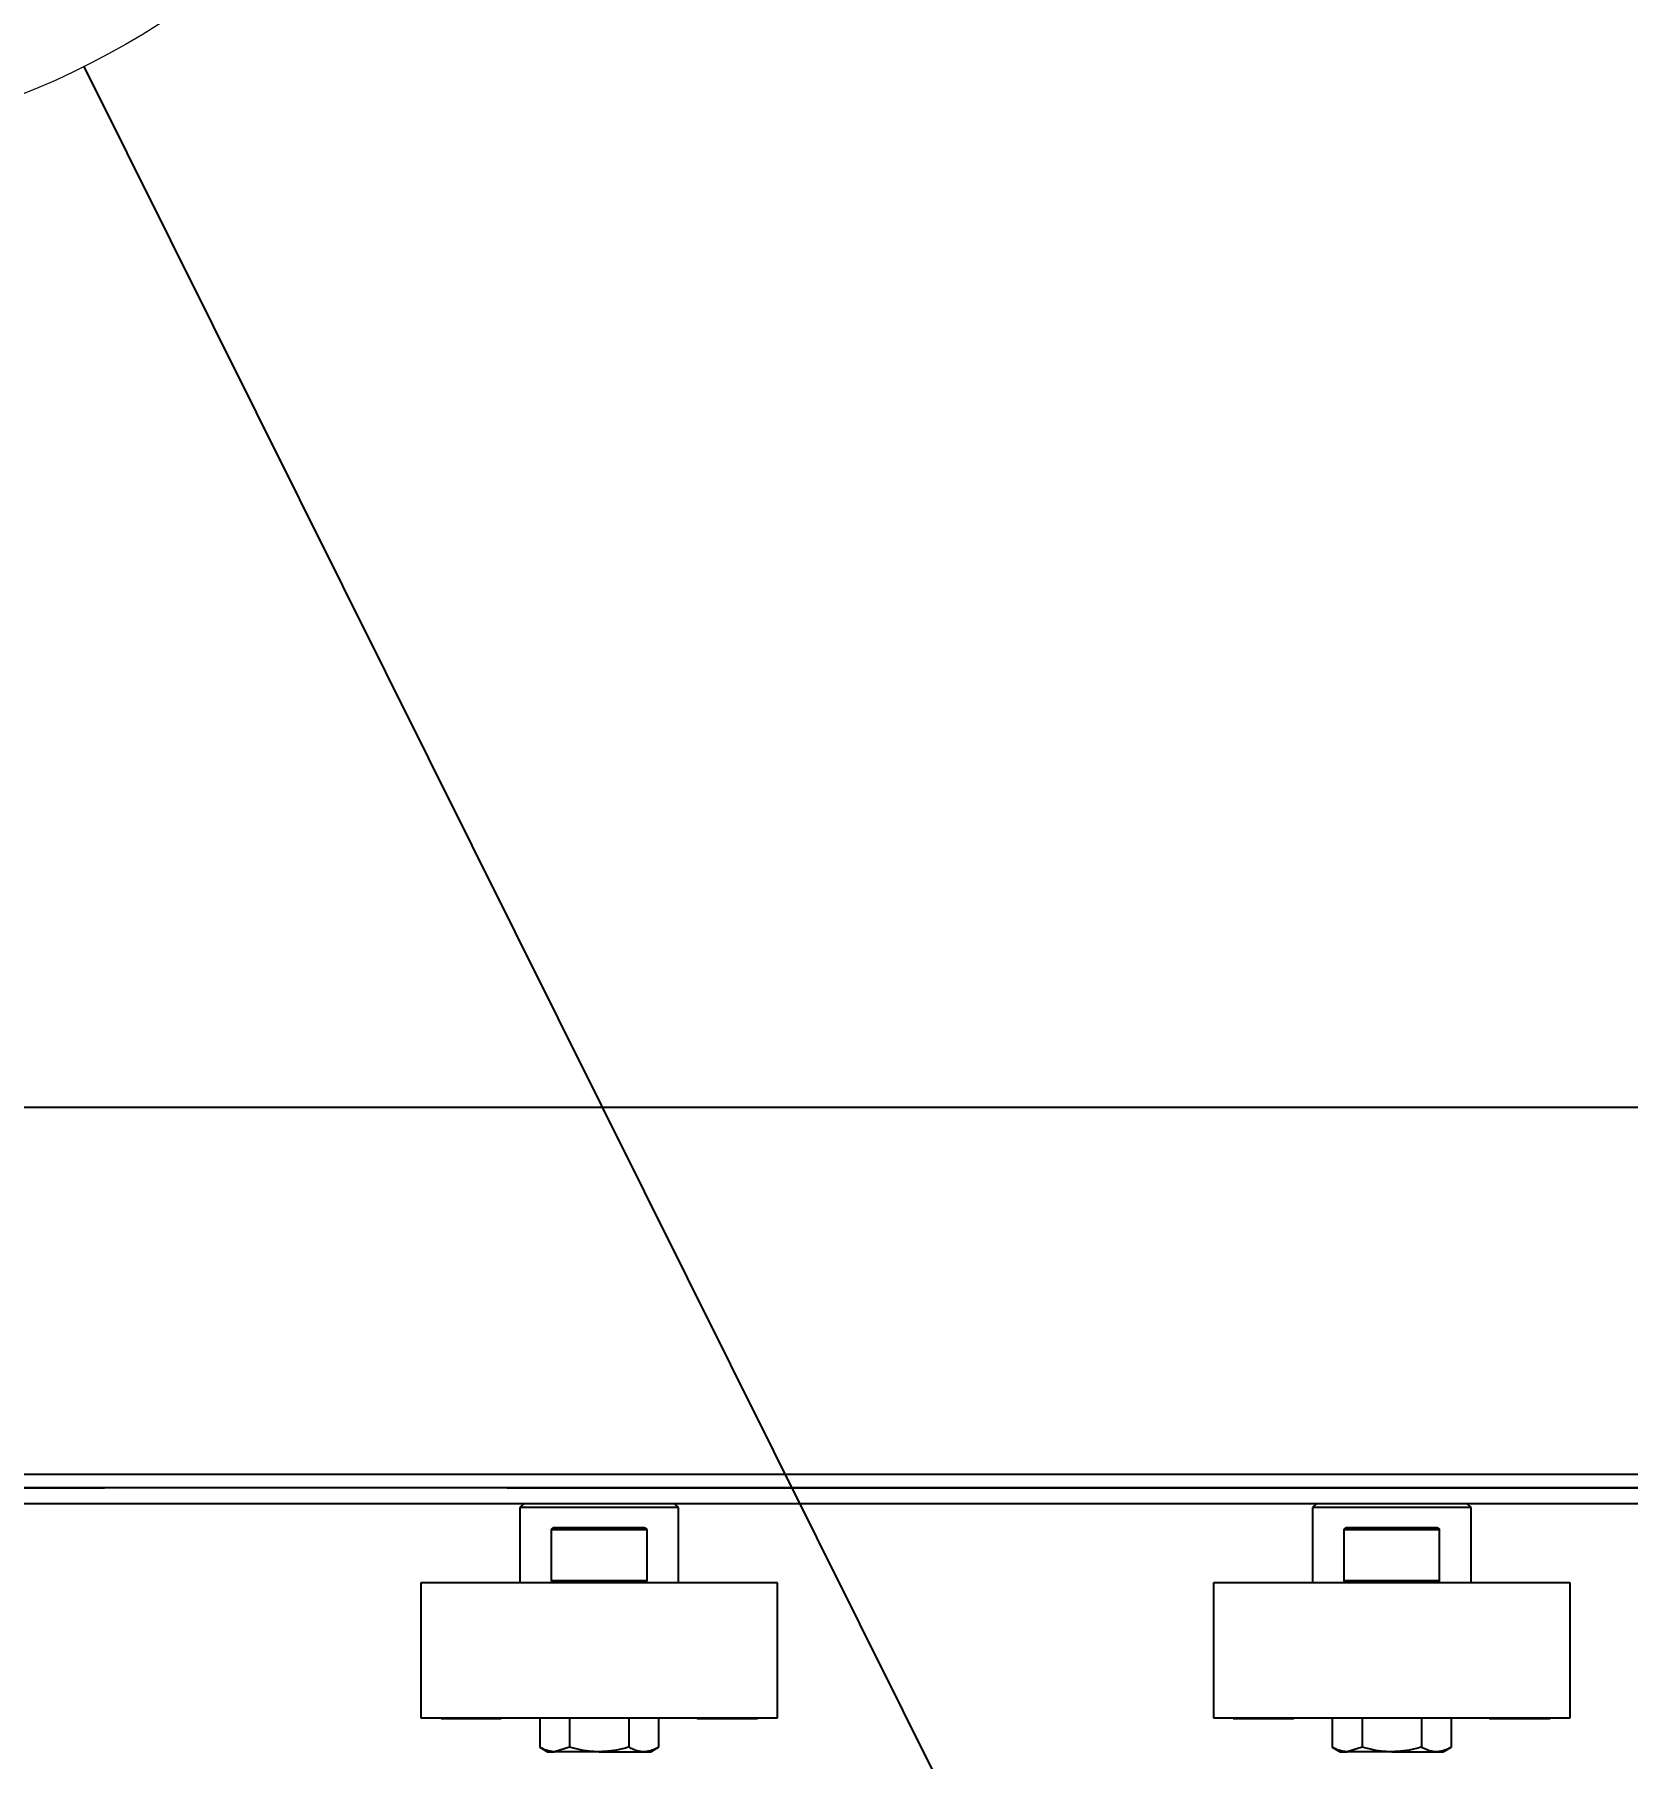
# Model space of a CAD drawing. Header units: millimetres. Extents: x 15 to 415, y 5 to 292.
# Drawn here: x 335.85 to 345.89, y 123.48 to 134.36 of the extents above; entities that cross this region are included whole.
import ezdxf

# ---------------------------------------------------------------- set-up
doc = ezdxf.new("R2010")
doc.units = ezdxf.units.MM
doc.linetypes.add('CENTERX2', pattern=[20.32, 12.7, -2.54, 2.54, -2.54])
doc.styles.add('SLDTEXTSTYLE0', font='TXT', dxfattribs={"width": 0.75})
doc.dimstyles.new('SLDDIMSTYLE1', dxfattribs={"dimtxt": 0.18, "dimasz": 3.302, "dimexe": 0, "dimexo": 0.0625, "dimgap": 0, "dimtad": 0, "dimtih": 1, "dimtoh": 1, "dimdec": 0, "dimrnd": 1e-09, "dimzin": 0, "dimdsep": 46, "dimtxsty": 'Standard', "dimsah": 1, "dimcen": 0.09, "dimadec": 0, "dimazin": 0, "dimtfac": 3.302, "dimtdec": 0, "dimtofl": 0, "dimtmove": 0, "dimatfit": 3, "dimfxl": 0, "dimfrac": 2, "dimtolj": 1, "dimtzin": 0, "dimarcsym": 0})

# ---------------------------------------------------------------- blocks, each defined once
blk = doc.blocks.new('SW_NOTE_0_18')
at = {"color": 0, "linetype": 'Continuous', "lineweight": 0}
blk.add_circle((-2.243, 4.503), 5.031, dxfattribs=at)
at = {"color": 0, "linetype": 'Continuous', "lineweight": 0, "insert": (-2.279, 6.326), "char_height": 3.5, "attachment_point": 2, "style": 'SLDTEXTSTYLE0'}
blk.add_mtext('3', dxfattribs=at)

msp = doc.modelspace()

# ---------------------------------------------------------------- linework, layer by layer
at = {"color": 7, "linetype": 'Continuous', "lineweight": 25}
for p, q in [((354.90737, 127.58944), (318.90737, 127.58944)), ((354.90737, 125.08944), (318.90737, 125.08944)), ((338.93237, 125.08944), (338.90737, 125.06444)), ((338.90737, 125.06444), (338.90737, 124.58944)), ((339.40737, 125.06444), (338.90737, 125.06444)), ((339.90737, 125.06444), (339.40737, 125.06444)), ((339.90737, 125.06444), (339.88237, 125.08944)), ((339.90737, 124.58944), (339.90737, 125.06444)), ((343.93237, 125.08944), (343.90737, 125.06444)), ((343.90737, 125.06444), (343.90737, 124.58944)), ((344.40737, 125.06444), (343.90737, 125.06444)), ((344.90737, 125.06444), (344.40737, 125.06444)), ((344.90737, 125.06444), (344.88237, 125.08944)), ((344.90737, 124.58944), (344.90737, 125.06444)), ((339.10737, 124.60444), (339.10737, 124.92444)), ((339.70737, 124.92444), (339.10737, 124.92444)), ((339.12848, 124.93944), (339.68625, 124.93944)), ((339.70737, 124.92444), (339.70737, 124.60444)), ((344.10737, 124.60444), (344.10737, 124.92444)), ((344.70737, 124.92444), (344.10737, 124.92444)), ((344.12848, 124.93944), (344.68625, 124.93944)), ((344.70737, 124.92444), (344.70737, 124.60444)), ((338.28237, 124.58944), (338.28237, 123.73944)), ((339.6002, 124.58944), (338.28237, 124.58944)), ((339.10737, 124.60444), (339.70737, 124.60444)), ((340.53237, 124.58944), (339.6002, 124.58944)), ((340.53237, 123.73944), (340.53237, 124.58944)), ((343.28237, 124.58944), (343.28237, 123.73944)), ((344.6002, 124.58944), (343.28237, 124.58944)), ((344.10737, 124.60444), (344.70737, 124.60444)), ((345.53237, 124.58944), (344.6002, 124.58944)), ((345.53237, 123.73944), (345.53237, 124.58944)), ((338.28237, 123.73944), (339.6002, 123.73944)), ((338.40758, 123.73944), (338.40758, 123.73444)), ((338.40801, 123.73444), (338.40801, 123.73944)), ((338.40801, 123.73444), (338.40889, 123.73444)), ((338.40918, 123.73944), (338.40918, 123.73444)), ((338.4107, 123.73444), (338.4107, 123.73944)), ((338.41099, 123.73444), (338.42051, 123.73444)), ((338.41693, 123.73444), (338.43462, 123.73444)), ((338.44106, 123.73444), (338.442, 123.73444)), ((338.442, 123.73444), (338.442, 123.73944)), ((338.442, 123.73444), (338.45236, 123.73444)), ((338.45236, 123.73444), (338.45236, 123.73944)), ((338.45236, 123.73444), (338.47266, 123.73444)), ((338.47266, 123.73444), (338.47266, 123.73944)), ((338.47266, 123.73444), (338.48851, 123.73444)), ((338.48857, 123.73444), (338.48857, 123.73944)), ((338.48857, 123.73444), (338.48974, 123.73444)), ((338.48974, 123.73944), (338.48974, 123.73444)), ((338.48974, 123.73444), (338.49985, 123.73444)), ((338.49985, 123.73444), (338.49985, 123.73944)), ((338.51868, 123.73444), (338.51868, 123.73944)), ((338.51868, 123.73444), (338.52386, 123.73444)), ((338.52386, 123.73444), (338.52386, 123.73944)), ((338.52386, 123.73444), (338.53686, 123.73444)), ((338.53891, 123.73444), (338.53891, 123.73944)), ((338.53891, 123.73444), (338.54579, 123.73444)), ((338.54579, 123.73444), (338.54579, 123.73944)), ((338.54579, 123.73444), (338.54771, 123.73444)), ((338.55975, 123.73444), (338.55975, 123.73944)), ((338.55975, 123.73444), (338.56661, 123.73444)), ((338.56661, 123.73444), (338.56661, 123.73944)), ((338.58043, 123.73444), (338.58043, 123.73944)), ((338.58043, 123.73444), (338.58302, 123.73444)), ((338.58343, 123.73444), (338.58343, 123.73944)), ((338.58343, 123.73444), (338.60729, 123.73444)), ((338.60729, 123.73444), (338.60729, 123.73944)), ((338.60936, 123.73944), (338.60936, 123.73444)), ((338.62928, 123.73444), (338.62928, 123.73944)), ((338.63209, 123.73444), (338.63209, 123.73944)), ((338.63209, 123.73444), (338.63473, 123.73444)), ((338.64054, 123.73444), (338.64054, 123.73944)), ((338.64054, 123.73444), (338.65669, 123.73444)), ((338.65669, 123.73444), (338.65669, 123.73944)), ((338.67848, 123.73444), (338.67848, 123.73944)), ((338.68132, 123.73444), (338.68132, 123.73944)), ((338.68132, 123.73444), (338.68276, 123.73444)), ((338.68276, 123.73444), (338.68276, 123.73944)), ((338.68276, 123.73444), (338.69587, 123.73444)), ((338.69587, 123.73444), (338.69587, 123.73944)), ((338.69587, 123.73444), (338.71271, 123.73444)), ((338.71271, 123.73444), (338.71271, 123.73944)), ((338.71271, 123.73444), (338.72573, 123.73444)), ((338.72573, 123.73444), (338.72573, 123.73944)), ((338.72573, 123.73444), (338.78292, 123.73444)), ((338.78292, 123.73444), (338.78292, 123.73944)), ((338.78533, 123.73444), (338.78533, 123.73944)), ((339.03209, 123.73944), (339.03209, 123.55347)), ((339.21973, 123.73944), (339.21973, 123.55347)), ((339.595, 123.73944), (339.595, 123.55347)), ((339.6002, 123.73944), (340.53237, 123.73944)), ((339.78264, 123.73944), (339.78264, 123.55347)), ((340.02761, 123.73444), (340.02761, 123.73944)), ((340.03, 123.73444), (340.03, 123.73944)), ((340.03, 123.73444), (340.06065, 123.73444)), ((340.06065, 123.73944), (340.06065, 123.73444)), ((340.06065, 123.73444), (340.07382, 123.73444)), ((340.07382, 123.73444), (340.07382, 123.73944)), ((340.08413, 123.73444), (340.08413, 123.73944)), ((340.08992, 123.73444), (340.08992, 123.73944)), ((340.08992, 123.73444), (340.10156, 123.73444)), ((340.10156, 123.73444), (340.10156, 123.73944)), ((340.10156, 123.73444), (340.11635, 123.73444)), ((340.11635, 123.73444), (340.11635, 123.73944)), ((340.11635, 123.73444), (340.128, 123.73444)), ((340.128, 123.73944), (340.128, 123.73444)), ((340.128, 123.73444), (340.14168, 123.73444)), ((340.14587, 123.73444), (340.14587, 123.73944)), ((340.14587, 123.73444), (340.16031, 123.73444)), ((340.16031, 123.73444), (340.16031, 123.73944)), ((340.17571, 123.73444), (340.17571, 123.73944)), ((340.17571, 123.73444), (340.18465, 123.73444)), ((340.18465, 123.73444), (340.18465, 123.73944)), ((340.18465, 123.73444), (340.19327, 123.73444)), ((340.19327, 123.73444), (340.19327, 123.73944)), ((340.19327, 123.73444), (340.20222, 123.73444)), ((340.20222, 123.73444), (340.20222, 123.73944)), ((340.20222, 123.73444), (340.21086, 123.73444)), ((340.21086, 123.73444), (340.21086, 123.73944)), ((340.21086, 123.73444), (340.21978, 123.73444)), ((340.21978, 123.73444), (340.21978, 123.73944)), ((340.21978, 123.73444), (340.22927, 123.73444)), ((340.22927, 123.73444), (340.22927, 123.73944)), ((340.22927, 123.73444), (340.23689, 123.73444)), ((340.23689, 123.73444), (340.23689, 123.73944)), ((340.23689, 123.73444), (340.24032, 123.73444)), ((340.24032, 123.73444), (340.24032, 123.73944)), ((340.24032, 123.73444), (340.24628, 123.73444)), ((340.25788, 123.73444), (340.26282, 123.73444)), ((340.26174, 123.73444), (340.26174, 123.73944)), ((340.28058, 123.73444), (340.28658, 123.73444)), ((340.28898, 123.73944), (340.28898, 123.73444)), ((340.28908, 123.73444), (340.28908, 123.73944)), ((340.28908, 123.73444), (340.32815, 123.73444)), ((340.32815, 123.73444), (340.32815, 123.73944)), ((340.33893, 123.73944), (340.33893, 123.73444)), ((340.33893, 123.73444), (340.36562, 123.73444)), ((340.36562, 123.73444), (340.36562, 123.73944)), ((340.36687, 123.73444), (340.37695, 123.73444)), ((340.37695, 123.73444), (340.37695, 123.73944)), ((340.37695, 123.73444), (340.38741, 123.73444)), ((340.38741, 123.73444), (340.38741, 123.73944)), ((340.39057, 123.73444), (340.39502, 123.73444)), ((340.39502, 123.73944), (340.39502, 123.73444)), ((340.3978, 123.73444), (340.3978, 123.73944)), ((340.39803, 123.73444), (340.4, 123.73444)), ((340.4, 123.73944), (340.4, 123.73444)), ((340.4021, 123.73444), (340.4021, 123.73944)), ((340.40302, 123.73444), (340.40716, 123.73444)), ((340.40716, 123.73944), (340.40716, 123.73444)), ((343.28237, 123.73944), (344.6002, 123.73944)), ((343.40758, 123.73944), (343.40758, 123.73444)), ((343.40801, 123.73444), (343.40801, 123.73944)), ((343.40801, 123.73444), (343.40889, 123.73444)), ((343.40918, 123.73944), (343.40918, 123.73444)), ((343.4107, 123.73444), (343.4107, 123.73944)), ((343.41095, 123.73444), (343.42051, 123.73444)), ((343.41693, 123.73444), (343.43462, 123.73444)), ((343.44106, 123.73444), (343.442, 123.73444)), ((343.442, 123.73444), (343.442, 123.73944)), ((343.442, 123.73444), (343.45236, 123.73444)), ((343.45236, 123.73444), (343.45236, 123.73944)), ((343.45236, 123.73444), (343.47266, 123.73444)), ((343.47266, 123.73444), (343.47266, 123.73944)), ((343.47266, 123.73444), (343.48851, 123.73444)), ((343.48857, 123.73444), (343.48857, 123.73944)), ((343.48857, 123.73444), (343.48974, 123.73444)), ((343.48974, 123.73944), (343.48974, 123.73444)), ((343.48974, 123.73444), (343.49985, 123.73444)), ((343.49985, 123.73444), (343.49985, 123.73944)), ((343.51868, 123.73444), (343.51868, 123.73944)), ((343.51868, 123.73444), (343.52386, 123.73444)), ((343.52386, 123.73444), (343.52386, 123.73944)), ((343.52386, 123.73444), (343.53686, 123.73444)), ((343.53891, 123.73444), (343.53891, 123.73944)), ((343.53891, 123.73444), (343.54579, 123.73444)), ((343.54579, 123.73444), (343.54579, 123.73944)), ((343.54579, 123.73444), (343.54771, 123.73444)), ((343.55975, 123.73444), (343.55975, 123.73944)), ((343.55975, 123.73444), (343.56661, 123.73444)), ((343.56661, 123.73444), (343.56661, 123.73944)), ((343.58043, 123.73444), (343.58043, 123.73944)), ((343.58043, 123.73444), (343.58302, 123.73444)), ((343.58343, 123.73444), (343.58343, 123.73944)), ((343.58343, 123.73444), (343.60729, 123.73444)), ((343.60729, 123.73444), (343.60729, 123.73944)), ((343.60936, 123.73944), (343.60936, 123.73444)), ((343.62928, 123.73444), (343.62928, 123.73944)), ((343.63209, 123.73444), (343.63209, 123.73944)), ((343.63209, 123.73444), (343.63473, 123.73444)), ((343.64054, 123.73444), (343.64054, 123.73944)), ((343.64054, 123.73444), (343.65669, 123.73444)), ((343.65669, 123.73444), (343.65669, 123.73944)), ((343.67848, 123.73444), (343.67848, 123.73944)), ((343.68132, 123.73444), (343.68132, 123.73944)), ((343.68132, 123.73444), (343.68276, 123.73444)), ((343.68276, 123.73444), (343.68276, 123.73944)), ((343.68276, 123.73444), (343.69587, 123.73444)), ((343.69587, 123.73444), (343.69587, 123.73944)), ((343.69587, 123.73444), (343.71271, 123.73444)), ((343.71271, 123.73444), (343.71271, 123.73944)), ((343.71271, 123.73444), (343.72573, 123.73444)), ((343.72573, 123.73444), (343.72573, 123.73944)), ((343.72573, 123.73444), (343.78292, 123.73444)), ((343.78292, 123.73444), (343.78292, 123.73944)), ((343.78533, 123.73444), (343.78533, 123.73944)), ((344.03209, 123.73944), (344.03209, 123.55347)), ((344.21973, 123.73944), (344.21973, 123.55347)), ((344.595, 123.73944), (344.595, 123.55347)), ((344.6002, 123.73944), (345.53237, 123.73944)), ((344.78264, 123.73944), (344.78264, 123.55347)), ((345.02761, 123.73444), (345.02761, 123.73944)), ((345.03, 123.73444), (345.03, 123.73944)), ((345.03, 123.73444), (345.06065, 123.73444)), ((345.06065, 123.73944), (345.06065, 123.73444)), ((345.06065, 123.73444), (345.07382, 123.73444)), ((345.07382, 123.73444), (345.07382, 123.73944)), ((345.08413, 123.73444), (345.08413, 123.73944)), ((345.08992, 123.73444), (345.08992, 123.73944)), ((345.08992, 123.73444), (345.10156, 123.73444)), ((345.10156, 123.73444), (345.10156, 123.73944)), ((345.10156, 123.73444), (345.11635, 123.73444)), ((345.11635, 123.73444), (345.11635, 123.73944)), ((345.11635, 123.73444), (345.128, 123.73444)), ((345.128, 123.73944), (345.128, 123.73444)), ((345.128, 123.73444), (345.14168, 123.73444)), ((345.14587, 123.73444), (345.14587, 123.73944)), ((345.14587, 123.73444), (345.16031, 123.73444)), ((345.16031, 123.73444), (345.16031, 123.73944)), ((345.17571, 123.73444), (345.17571, 123.73944)), ((345.17571, 123.73444), (345.18465, 123.73444)), ((345.18465, 123.73444), (345.18465, 123.73944)), ((345.18465, 123.73444), (345.19327, 123.73444)), ((345.19327, 123.73444), (345.19327, 123.73944)), ((345.19327, 123.73444), (345.20222, 123.73444)), ((345.20222, 123.73444), (345.20222, 123.73944)), ((345.20222, 123.73444), (345.21086, 123.73444)), ((345.21086, 123.73444), (345.21086, 123.73944)), ((345.21086, 123.73444), (345.21978, 123.73444)), ((345.21978, 123.73444), (345.21978, 123.73944)), ((345.21978, 123.73444), (345.22927, 123.73444)), ((345.22927, 123.73444), (345.22927, 123.73944)), ((345.22927, 123.73444), (345.23689, 123.73444)), ((345.23689, 123.73444), (345.23689, 123.73944)), ((345.23689, 123.73444), (345.24032, 123.73444)), ((345.24032, 123.73444), (345.24032, 123.73944)), ((345.24032, 123.73444), (345.24628, 123.73444)), ((345.25788, 123.73444), (345.26282, 123.73444)), ((345.26174, 123.73444), (345.26174, 123.73944)), ((345.28058, 123.73444), (345.28658, 123.73444)), ((345.28898, 123.73944), (345.28898, 123.73444)), ((345.28908, 123.73444), (345.28908, 123.73944)), ((345.28908, 123.73444), (345.32815, 123.73444)), ((345.32815, 123.73444), (345.32815, 123.73944)), ((345.33893, 123.73944), (345.33893, 123.73444)), ((345.33893, 123.73444), (345.36562, 123.73444)), ((345.36562, 123.73444), (345.36562, 123.73944)), ((345.36687, 123.73444), (345.37695, 123.73444)), ((345.37695, 123.73444), (345.37695, 123.73944)), ((345.37695, 123.73444), (345.38741, 123.73444)), ((345.38741, 123.73444), (345.38741, 123.73944)), ((345.39057, 123.73444), (345.39502, 123.73444)), ((345.39502, 123.73944), (345.39502, 123.73444)), ((345.3978, 123.73444), (345.3978, 123.73944)), ((345.39803, 123.73444), (345.4, 123.73444)), ((345.4, 123.73944), (345.4, 123.73444)), ((345.4021, 123.73444), (345.4021, 123.73944)), ((345.40302, 123.73444), (345.40716, 123.73444)), ((345.40716, 123.73944), (345.40716, 123.73444)), ((339.03209, 123.55347), (339.08237, 123.52444)), ((339.21973, 123.55347), (339.12591, 123.52444)), ((339.73237, 123.52444), (339.78264, 123.55347)), ((344.03209, 123.55347), (344.08237, 123.52444)), ((344.21973, 123.55347), (344.12591, 123.52444)), ((344.73237, 123.52444), (344.78264, 123.55347)), ((339.08237, 123.52444), (339.12591, 123.52444)), ((339.40737, 123.52444), (339.12591, 123.52444)), ((339.40737, 123.52444), (339.68882, 123.52444)), ((339.68882, 123.52444), (339.73237, 123.52444)), ((344.08237, 123.52444), (344.12591, 123.52444)), ((344.40737, 123.52444), (344.12591, 123.52444)), ((344.40737, 123.52444), (344.68882, 123.52444)), ((344.68882, 123.52444), (344.73237, 123.52444))]:
    msp.add_line(p, q, dxfattribs=at)
at = {"color": 7, "linetype": 'CENTERX2'}
for p, q in [((366.90737, 125.18844), (216.90737, 125.18844)), ((216.90737, 125.18844), (366.90737, 125.18844))]:
    msp.add_line(p, q, dxfattribs=at)
at = {"color": 8, "linetype": 'Continuous', "lineweight": 25}
msp.add_line((318.90737, 125.27627), (354.90737, 125.27627), dxfattribs=at)
at = {"color": 7, "linetype": 'Continuous', "lineweight": 25}
for points, knots in [([(339.10737, 124.92444), (339.10749, 124.92566), (339.10772, 124.92809), (339.10966, 124.93174), (339.11251, 124.93466), (339.11605, 124.93684), (339.11979, 124.93831), (339.12396, 124.93927), (339.12697, 124.93938), (339.12848, 124.93944)], [0, 0, 0, 0, 0.11116437, 0.22155782, 0.39117964, 0.52732907, 0.66706995, 0.83215896, 1, 1, 1, 1]), ([(339.68625, 124.93944), (339.68832, 124.93933), (339.69254, 124.93911), (339.69812, 124.93725), (339.70209, 124.93473), (339.70451, 124.93227), (339.70611, 124.92991), (339.70718, 124.92721), (339.70731, 124.92526), (339.70737, 124.92444)], [0, 0, 0, 0, 0.229450284, 0.466684963, 0.643088592, 0.731025051, 0.821782574, 0.924949013, 1, 1, 1, 1]), ([(344.10737, 124.92444), (344.10749, 124.92566), (344.10772, 124.92809), (344.10966, 124.93174), (344.11251, 124.93466), (344.11605, 124.93684), (344.11979, 124.93831), (344.12396, 124.93927), (344.12697, 124.93938), (344.12848, 124.93944)], [0, 0, 0, 0, 0.11116437, 0.22155782, 0.39117964, 0.52732907, 0.66706995, 0.83215896, 1, 1, 1, 1]), ([(344.68625, 124.93944), (344.68832, 124.93933), (344.69254, 124.93911), (344.69812, 124.93725), (344.70209, 124.93473), (344.70451, 124.93227), (344.70611, 124.92991), (344.70718, 124.92721), (344.70731, 124.92526), (344.70737, 124.92444)], [0, 0, 0, 0, 0.229450284, 0.466684963, 0.643088592, 0.731025051, 0.821782574, 0.924949013, 1, 1, 1, 1]), ([(339.12848, 124.58944), (339.12641, 124.58956), (339.1222, 124.58978), (339.11662, 124.59164), (339.11264, 124.59416), (339.11022, 124.59662), (339.10862, 124.59898), (339.10755, 124.60168), (339.10742, 124.60362), (339.10737, 124.60444)], [0, 0, 0, 0, 0.22945028, 0.46668496, 0.64308859, 0.73102505, 0.82178257, 0.92494901, 1, 1, 1, 1]), ([(339.70737, 124.60444), (339.70725, 124.60323), (339.70701, 124.6008), (339.70508, 124.59714), (339.70222, 124.59423), (339.69868, 124.59205), (339.69494, 124.59058), (339.69077, 124.58962), (339.68776, 124.5895), (339.68625, 124.58944)], [0, 0, 0, 0, 0.111164368, 0.221557819, 0.391179643, 0.527329074, 0.667069947, 0.83215896, 1, 1, 1, 1]), ([(344.12848, 124.58944), (344.12641, 124.58956), (344.1222, 124.58978), (344.11662, 124.59164), (344.11264, 124.59416), (344.11022, 124.59662), (344.10862, 124.59898), (344.10755, 124.60168), (344.10742, 124.60362), (344.10737, 124.60444)], [0, 0, 0, 0, 0.22945028, 0.46668496, 0.64308859, 0.73102505, 0.82178257, 0.92494901, 1, 1, 1, 1]), ([(344.70737, 124.60444), (344.70725, 124.60323), (344.70701, 124.6008), (344.70508, 124.59714), (344.70222, 124.59423), (344.69868, 124.59205), (344.69494, 124.59058), (344.69077, 124.58962), (344.68776, 124.5895), (344.68625, 124.58944)], [0, 0, 0, 0, 0.111164368, 0.221557819, 0.391179643, 0.527329074, 0.667069947, 0.83215896, 1, 1, 1, 1]), ([(338.40758, 123.73444), (338.40762, 123.73444), (338.4077, 123.73444), (338.40782, 123.73444), (338.40794, 123.73444), (338.40801, 123.73444)], [0, 0, 0, 0, 0.25049932, 0.50093268, 1, 1, 1, 1]), ([(338.4107, 123.73444), (338.41403, 123.73444), (338.42068, 123.73444), (338.42943, 123.73444), (338.43486, 123.73444), (338.43697, 123.73444)], [0, 0, 0, 0, 0.37999062, 0.75962697, 1, 1, 1, 1]), ([(338.41264, 123.73444), (338.41346, 123.73444), (338.41512, 123.73444), (338.41691, 123.73444), (338.41787, 123.73444), (338.418, 123.73444)], [0, 0, 0, 0, 0.46382656, 0.92764991, 1, 1, 1, 1]), ([(338.44037, 123.73444), (338.44034, 123.73444), (338.44028, 123.73444), (338.44052, 123.73444), (338.44077, 123.73444), (338.44111, 123.73444), (338.44153, 123.73444), (338.44184, 123.73444), (338.442, 123.73444)], [0, 0, 0, 0, 0.27327484, 0.42109323, 0.56521825, 0.70965688, 0.85477745, 1, 1, 1, 1]), ([(338.48881, 123.73444), (338.48872, 123.73444), (338.48855, 123.73444), (338.48847, 123.73444), (338.48851, 123.73444), (338.48872, 123.73444), (338.48908, 123.73444), (338.48949, 123.73444), (338.48974, 123.73444)], [0, 0, 0, 0, 0.15219733, 0.30538071, 0.45997636, 0.61886819, 0.77897902, 1, 1, 1, 1]), ([(338.49985, 123.73444), (338.50085, 123.73444), (338.50278, 123.73444), (338.50797, 123.73444), (338.51191, 123.73444), (338.51398, 123.73444), (338.51416, 123.73444)], [0, 0, 0, 0, 0.34442477, 0.66995648, 0.97202136, 1, 1, 1, 1]), ([(338.51635, 123.73444), (338.51634, 123.73444), (338.51625, 123.73444), (338.51629, 123.73444), (338.51647, 123.73444), (338.51677, 123.73444), (338.51726, 123.73444), (338.51791, 123.73444), (338.51843, 123.73444), (338.51868, 123.73444)], [0, 0, 0, 0, 0.016530618, 0.216821485, 0.318289209, 0.486160508, 0.655229406, 0.827293322, 1, 1, 1, 1]), ([(338.53675, 123.73444), (338.5368, 123.73444), (338.5369, 123.73444), (338.53827, 123.73444), (338.53891, 123.73444)], [0, 0, 0, 0, 0.52656025, 1, 1, 1, 1]), ([(338.54579, 123.73444), (338.54665, 123.73444), (338.54839, 123.73444), (338.55166, 123.73444), (338.55435, 123.73444), (338.55546, 123.73444)], [0, 0, 0, 0, 0.36861676, 0.73972635, 1, 1, 1, 1]), ([(338.55692, 123.73444), (338.55692, 123.73444), (338.5569, 123.73444), (338.55835, 123.73444), (338.55957, 123.73444), (338.55975, 123.73444)], [0, 0, 0, 0, 0.158767813, 0.876070232, 1, 1, 1, 1]), ([(338.56661, 123.73444), (338.56805, 123.73444), (338.5705, 123.73444), (338.57579, 123.73444), (338.57899, 123.73444), (338.58043, 123.73444)], [0, 0, 0, 0, 0.43959189, 0.74804775, 1, 1, 1, 1]), ([(338.60729, 123.73444), (338.60745, 123.73444), (338.60776, 123.73444), (338.60842, 123.73444), (338.60898, 123.73444), (338.60936, 123.73444)], [0, 0, 0, 0, 0.25034864, 0.5007655, 1, 1, 1, 1]), ([(338.60936, 123.73444), (338.61103, 123.73444), (338.61384, 123.73444), (338.61913, 123.73444), (338.6243, 123.73444), (338.62754, 123.73444), (338.62928, 123.73444)], [0, 0, 0, 0, 0.31857247, 0.53405374, 0.75020241, 1, 1, 1, 1]), ([(338.62928, 123.73444), (338.62953, 123.73444), (338.63003, 123.73444), (338.63094, 123.73444), (338.63163, 123.73444), (338.63209, 123.73444)], [0, 0, 0, 0, 0.25082463, 0.50196507, 1, 1, 1, 1]), ([(338.636, 123.73444), (338.63606, 123.73444), (338.6362, 123.73444), (338.6382, 123.73444), (338.63995, 123.73444), (338.64054, 123.73444)], [0, 0, 0, 0, 0.29169999, 0.76254839, 1, 1, 1, 1]), ([(338.65669, 123.73444), (338.65831, 123.73444), (338.66101, 123.73444), (338.6662, 123.73444), (338.67138, 123.73444), (338.67552, 123.73444), (338.67784, 123.73444), (338.67848, 123.73444)], [0, 0, 0, 0, 0.29156218, 0.48449602, 0.67811868, 0.91155997, 1, 1, 1, 1]), ([(338.67848, 123.73444), (338.67872, 123.73444), (338.67921, 123.73444), (338.68017, 123.73444), (338.68086, 123.73444), (338.68132, 123.73444)], [0, 0, 0, 0, 0.25018906, 0.50040982, 1, 1, 1, 1]), ([(338.78292, 123.73444), (338.78313, 123.73444), (338.78357, 123.73444), (338.7844, 123.73444), (338.78496, 123.73444), (338.78533, 123.73444)], [0, 0, 0, 0, 0.25036926, 0.50078188, 1, 1, 1, 1]), ([(338.78533, 123.73444), (338.78714, 123.73444), (338.78952, 123.73444), (338.78962, 123.73444), (338.78964, 123.73444)], [0, 0, 0, 0, 0.75607246, 1, 1, 1, 1]), ([(340.02509, 123.73444), (340.02501, 123.73444), (340.02473, 123.73444), (340.02586, 123.73444), (340.02714, 123.73444), (340.02761, 123.73444)], [0, 0, 0, 0, 0.21314141, 0.71661351, 1, 1, 1, 1]), ([(340.02761, 123.73444), (340.02779, 123.73444), (340.02814, 123.73444), (340.02891, 123.73444), (340.02956, 123.73444), (340.03, 123.73444)], [0, 0, 0, 0, 0.250459017, 0.50101274, 1, 1, 1, 1]), ([(340.0748, 123.73444), (340.075, 123.73444), (340.07667, 123.73444), (340.08, 123.73444), (340.08288, 123.73444), (340.08413, 123.73444)], [0, 0, 0, 0, 0.07067621, 0.59539733, 1, 1, 1, 1]), ([(340.08413, 123.73444), (340.08554, 123.73444), (340.08737, 123.73444), (340.08889, 123.73444), (340.08923, 123.73444)], [0, 0, 0, 0, 0.77627831, 1, 1, 1, 1]), ([(340.14289, 123.73444), (340.14293, 123.73444), (340.143, 123.73444), (340.14487, 123.73444), (340.14587, 123.73444)], [0, 0, 0, 0, 0.466699885, 1, 1, 1, 1]), ([(340.16031, 123.73444), (340.16244, 123.73444), (340.16558, 123.73444), (340.17176, 123.73444), (340.17686, 123.73444), (340.18006, 123.73444), (340.18175, 123.73444)], [0, 0, 0, 0, 0.40461672, 0.59534225, 0.78652504, 1, 1, 1, 1]), ([(340.24792, 123.73444), (340.24817, 123.73444), (340.24885, 123.73444), (340.25237, 123.73444), (340.25715, 123.73444), (340.26059, 123.73444), (340.26174, 123.73444)], [0, 0, 0, 0, 0.18044363, 0.4996936, 0.83322072, 1, 1, 1, 1]), ([(340.26174, 123.73444), (340.26246, 123.73444), (340.26389, 123.73444), (340.26612, 123.73444), (340.26842, 123.73444), (340.27059, 123.73444), (340.27259, 123.73444), (340.27442, 123.73444), (340.27622, 123.73444), (340.27796, 123.73444), (340.27962, 123.73444), (340.2812, 123.73444), (340.28271, 123.73444), (340.28408, 123.73444), (340.28533, 123.73444), (340.28643, 123.73444), (340.28739, 123.73444), (340.28826, 123.73444), (340.28873, 123.73444), (340.28898, 123.73444)], [0, 0, 0, 0, 0.06628878, 0.13299179, 0.20156237, 0.27110744, 0.32584751, 0.38101955, 0.43752861, 0.49442981, 0.54915481, 0.60422618, 0.6605867, 0.71743599, 0.77093777, 0.82491453, 0.88036704, 0.93627695, 1, 1, 1, 1]), ([(340.27098, 123.73444), (340.27096, 123.73444), (340.27089, 123.73444), (340.27096, 123.73444), (340.27108, 123.73444), (340.27136, 123.73444), (340.2717, 123.73444), (340.27202, 123.73444), (340.27213, 123.73444)], [0, 0, 0, 0, 0.097950912, 0.278751597, 0.460310447, 0.594781952, 0.864653314, 1, 1, 1, 1]), ([(340.32815, 123.73444), (340.32845, 123.73444), (340.32904, 123.73444), (340.32996, 123.73444), (340.33091, 123.73444), (340.33181, 123.73444), (340.33265, 123.73444), (340.33343, 123.73444), (340.3342, 123.73444), (340.33492, 123.73444), (340.33559, 123.73444), (340.33621, 123.73444), (340.33679, 123.73444), (340.33731, 123.73444), (340.33776, 123.73444), (340.33815, 123.73444), (340.33848, 123.73444), (340.33873, 123.73444), (340.33887, 123.73444), (340.33893, 123.73444)], [0, 0, 0, 0, 0.06907481, 0.13836498, 0.2094942, 0.28183557, 0.34134062, 0.40136976, 0.46289835, 0.52490516, 0.58072871, 0.63695146, 0.69455548, 0.75269614, 0.80456157, 0.85688766, 0.91058525, 0.96461916, 1, 1, 1, 1]), ([(340.38881, 123.73444), (340.38922, 123.73444), (340.39122, 123.73444), (340.39321, 123.73444), (340.39479, 123.73444)], [0, 0, 0, 0, 0.20878597, 1, 1, 1, 1]), ([(340.3978, 123.73444), (340.39757, 123.73444), (340.3971, 123.73444), (340.3964, 123.73444), (340.39571, 123.73444), (340.39525, 123.73444), (340.39502, 123.73444)], [0, 0, 0, 0, 0.2506984, 0.50128538, 0.7506427, 1, 1, 1, 1]), ([(340.4, 123.73444), (340.40018, 123.73444), (340.40053, 123.73444), (340.40121, 123.73444), (340.40174, 123.73444), (340.4021, 123.73444)], [0, 0, 0, 0, 0.25063043, 0.50121468, 1, 1, 1, 1]), ([(343.40758, 123.73444), (343.40762, 123.73444), (343.4077, 123.73444), (343.40782, 123.73444), (343.40794, 123.73444), (343.40801, 123.73444)], [0, 0, 0, 0, 0.25049932, 0.50093268, 1, 1, 1, 1]), ([(343.4107, 123.73444), (343.41403, 123.73444), (343.42068, 123.73444), (343.42943, 123.73444), (343.43486, 123.73444), (343.43697, 123.73444)], [0, 0, 0, 0, 0.37999062, 0.75962697, 1, 1, 1, 1]), ([(343.44037, 123.73444), (343.44034, 123.73444), (343.44028, 123.73444), (343.44052, 123.73444), (343.44077, 123.73444), (343.44111, 123.73444), (343.44153, 123.73444), (343.44184, 123.73444), (343.442, 123.73444)], [0, 0, 0, 0, 0.27327484, 0.42109323, 0.56521825, 0.70965688, 0.85477745, 1, 1, 1, 1]), ([(343.48881, 123.73444), (343.48872, 123.73444), (343.48855, 123.73444), (343.48847, 123.73444), (343.48851, 123.73444), (343.48872, 123.73444), (343.48908, 123.73444), (343.48949, 123.73444), (343.48974, 123.73444)], [0, 0, 0, 0, 0.152197334, 0.305380708, 0.459976358, 0.618868193, 0.778979022, 1, 1, 1, 1]), ([(343.49985, 123.73444), (343.50085, 123.73444), (343.50278, 123.73444), (343.50797, 123.73444), (343.51191, 123.73444), (343.51398, 123.73444), (343.51416, 123.73444)], [0, 0, 0, 0, 0.34442477, 0.66995648, 0.97202136, 1, 1, 1, 1]), ([(343.51635, 123.73444), (343.51634, 123.73444), (343.51625, 123.73444), (343.51629, 123.73444), (343.51647, 123.73444), (343.51677, 123.73444), (343.51726, 123.73444), (343.51791, 123.73444), (343.51843, 123.73444), (343.51868, 123.73444)], [0, 0, 0, 0, 0.01653062, 0.21682148, 0.31828921, 0.48616051, 0.65522941, 0.82729332, 1, 1, 1, 1]), ([(343.53675, 123.73444), (343.5368, 123.73444), (343.5369, 123.73444), (343.53827, 123.73444), (343.53891, 123.73444)], [0, 0, 0, 0, 0.52656025, 1, 1, 1, 1]), ([(343.54579, 123.73444), (343.54665, 123.73444), (343.54839, 123.73444), (343.55166, 123.73444), (343.55435, 123.73444), (343.55546, 123.73444)], [0, 0, 0, 0, 0.36861676, 0.73972635, 1, 1, 1, 1]), ([(343.55692, 123.73444), (343.55692, 123.73444), (343.5569, 123.73444), (343.55835, 123.73444), (343.55957, 123.73444), (343.55975, 123.73444)], [0, 0, 0, 0, 0.15876781, 0.87607023, 1, 1, 1, 1]), ([(343.56661, 123.73444), (343.56805, 123.73444), (343.5705, 123.73444), (343.57579, 123.73444), (343.57899, 123.73444), (343.58043, 123.73444)], [0, 0, 0, 0, 0.439591886, 0.74804775, 1, 1, 1, 1]), ([(343.60729, 123.73444), (343.60745, 123.73444), (343.60776, 123.73444), (343.60842, 123.73444), (343.60898, 123.73444), (343.60936, 123.73444)], [0, 0, 0, 0, 0.25034864, 0.5007655, 1, 1, 1, 1]), ([(343.60936, 123.73444), (343.61103, 123.73444), (343.61384, 123.73444), (343.61913, 123.73444), (343.6243, 123.73444), (343.62754, 123.73444), (343.62928, 123.73444)], [0, 0, 0, 0, 0.31857247, 0.53405374, 0.75020241, 1, 1, 1, 1]), ([(343.62928, 123.73444), (343.62953, 123.73444), (343.63003, 123.73444), (343.63094, 123.73444), (343.63163, 123.73444), (343.63209, 123.73444)], [0, 0, 0, 0, 0.25082463, 0.50196507, 1, 1, 1, 1]), ([(343.636, 123.73444), (343.63606, 123.73444), (343.6362, 123.73444), (343.6382, 123.73444), (343.63995, 123.73444), (343.64054, 123.73444)], [0, 0, 0, 0, 0.29169999, 0.76254839, 1, 1, 1, 1]), ([(343.65669, 123.73444), (343.65831, 123.73444), (343.66101, 123.73444), (343.6662, 123.73444), (343.67138, 123.73444), (343.67552, 123.73444), (343.67784, 123.73444), (343.67848, 123.73444)], [0, 0, 0, 0, 0.29156218, 0.48449602, 0.67811868, 0.91155997, 1, 1, 1, 1]), ([(343.67848, 123.73444), (343.67872, 123.73444), (343.67921, 123.73444), (343.68017, 123.73444), (343.68086, 123.73444), (343.68132, 123.73444)], [0, 0, 0, 0, 0.25018906, 0.50040982, 1, 1, 1, 1]), ([(343.78292, 123.73444), (343.78313, 123.73444), (343.78357, 123.73444), (343.7844, 123.73444), (343.78496, 123.73444), (343.78533, 123.73444)], [0, 0, 0, 0, 0.25036926, 0.50078188, 1, 1, 1, 1]), ([(343.78533, 123.73444), (343.78714, 123.73444), (343.78952, 123.73444), (343.78962, 123.73444), (343.78964, 123.73444)], [0, 0, 0, 0, 0.75607246, 1, 1, 1, 1]), ([(345.02509, 123.73444), (345.02501, 123.73444), (345.02473, 123.73444), (345.02586, 123.73444), (345.02714, 123.73444), (345.02761, 123.73444)], [0, 0, 0, 0, 0.21314141, 0.71661351, 1, 1, 1, 1]), ([(345.02761, 123.73444), (345.02779, 123.73444), (345.02814, 123.73444), (345.02891, 123.73444), (345.02956, 123.73444), (345.03, 123.73444)], [0, 0, 0, 0, 0.25045902, 0.50101274, 1, 1, 1, 1]), ([(345.0748, 123.73444), (345.075, 123.73444), (345.07667, 123.73444), (345.08, 123.73444), (345.08288, 123.73444), (345.08413, 123.73444)], [0, 0, 0, 0, 0.07067621, 0.59539733, 1, 1, 1, 1]), ([(345.08413, 123.73444), (345.08554, 123.73444), (345.08737, 123.73444), (345.08889, 123.73444), (345.08923, 123.73444)], [0, 0, 0, 0, 0.77627831, 1, 1, 1, 1]), ([(345.14289, 123.73444), (345.14293, 123.73444), (345.143, 123.73444), (345.14487, 123.73444), (345.14587, 123.73444)], [0, 0, 0, 0, 0.466699885, 1, 1, 1, 1]), ([(345.16031, 123.73444), (345.16244, 123.73444), (345.16558, 123.73444), (345.17176, 123.73444), (345.17686, 123.73444), (345.18006, 123.73444), (345.18175, 123.73444)], [0, 0, 0, 0, 0.40461672, 0.59534225, 0.78652504, 1, 1, 1, 1]), ([(345.24792, 123.73444), (345.24817, 123.73444), (345.24885, 123.73444), (345.25237, 123.73444), (345.25715, 123.73444), (345.26059, 123.73444), (345.26174, 123.73444)], [0, 0, 0, 0, 0.180443629, 0.499693604, 0.833220718, 1, 1, 1, 1]), ([(345.26174, 123.73444), (345.26246, 123.73444), (345.26389, 123.73444), (345.26612, 123.73444), (345.26842, 123.73444), (345.27059, 123.73444), (345.27259, 123.73444), (345.27442, 123.73444), (345.27622, 123.73444), (345.27796, 123.73444), (345.27962, 123.73444), (345.2812, 123.73444), (345.28271, 123.73444), (345.28408, 123.73444), (345.28533, 123.73444), (345.28643, 123.73444), (345.28739, 123.73444), (345.28826, 123.73444), (345.28873, 123.73444), (345.28898, 123.73444)], [0, 0, 0, 0, 0.06628878, 0.13299179, 0.20156237, 0.27110744, 0.32584751, 0.38101955, 0.43752861, 0.49442981, 0.54915481, 0.60422618, 0.6605867, 0.71743599, 0.77093777, 0.82491453, 0.88036704, 0.93627695, 1, 1, 1, 1]), ([(345.27098, 123.73444), (345.27096, 123.73444), (345.27089, 123.73444), (345.27096, 123.73444), (345.27108, 123.73444), (345.27136, 123.73444), (345.2717, 123.73444), (345.27202, 123.73444), (345.27213, 123.73444)], [0, 0, 0, 0, 0.09795091, 0.2787516, 0.46031045, 0.59478195, 0.86465331, 1, 1, 1, 1]), ([(345.32815, 123.73444), (345.32845, 123.73444), (345.32904, 123.73444), (345.32996, 123.73444), (345.33091, 123.73444), (345.33181, 123.73444), (345.33265, 123.73444), (345.33343, 123.73444), (345.3342, 123.73444), (345.33492, 123.73444), (345.33559, 123.73444), (345.33621, 123.73444), (345.33679, 123.73444), (345.33731, 123.73444), (345.33776, 123.73444), (345.33815, 123.73444), (345.33848, 123.73444), (345.33873, 123.73444), (345.33887, 123.73444), (345.33893, 123.73444)], [0, 0, 0, 0, 0.06907481, 0.13836498, 0.2094942, 0.28183557, 0.34134062, 0.40136976, 0.46289835, 0.52490516, 0.58072871, 0.63695146, 0.69455548, 0.75269614, 0.80456157, 0.85688766, 0.91058525, 0.96461916, 1, 1, 1, 1]), ([(345.38881, 123.73444), (345.38922, 123.73444), (345.39122, 123.73444), (345.39321, 123.73444), (345.39479, 123.73444)], [0, 0, 0, 0, 0.20878597, 1, 1, 1, 1]), ([(345.3978, 123.73444), (345.39757, 123.73444), (345.3971, 123.73444), (345.3964, 123.73444), (345.39571, 123.73444), (345.39525, 123.73444), (345.39502, 123.73444)], [0, 0, 0, 0, 0.250698403, 0.501285384, 0.750642703, 1, 1, 1, 1]), ([(345.4, 123.73444), (345.40018, 123.73444), (345.40053, 123.73444), (345.40121, 123.73444), (345.40174, 123.73444), (345.4021, 123.73444)], [0, 0, 0, 0, 0.25063043, 0.50121468, 1, 1, 1, 1]), ([(339.12591, 123.52444), (339.12368, 123.52448), (339.11782, 123.52456), (339.1083, 123.52541), (339.09738, 123.52718), (339.08277, 123.53064), (339.0682, 123.53565), (339.05372, 123.54203), (339.04286, 123.54741), (339.03568, 123.55145), (339.03209, 123.55347)], [0, 0, 0, 0, 0.07003611, 0.18484299, 0.29981661, 0.41526294, 0.64786676, 0.76502468, 0.88247311, 1, 1, 1, 1]), ([(339.40737, 123.52444), (339.39201, 123.52479), (339.32851, 123.52624), (339.26664, 123.54173), (339.21973, 123.55347)], [0, 0, 0, 0, 0.241851417, 1, 1, 1, 1]), ([(339.595, 123.55347), (339.58133, 123.54965), (339.52022, 123.53255), (339.45669, 123.52799), (339.40737, 123.52444)], [0, 0, 0, 0, 0.22371328, 1, 1, 1, 1]), ([(339.68882, 123.52444), (339.6866, 123.52448), (339.67465, 123.52465), (339.65299, 123.52809), (339.62384, 123.53792), (339.60472, 123.54823), (339.595, 123.55347)], [0, 0, 0, 0, 0.07005137, 0.3766066, 0.68307341, 1, 1, 1, 1]), ([(339.78264, 123.55347), (339.77887, 123.55135), (339.76752, 123.54498), (339.74829, 123.5361), (339.72479, 123.52839), (339.70488, 123.52486), (339.69285, 123.52455), (339.68882, 123.52444)], [0, 0, 0, 0, 0.12359753, 0.37124782, 0.62101355, 0.87330139, 1, 1, 1, 1]), ([(344.12591, 123.52444), (344.12368, 123.52448), (344.11782, 123.52456), (344.1083, 123.52541), (344.09738, 123.52718), (344.08277, 123.53064), (344.0682, 123.53565), (344.05372, 123.54203), (344.04286, 123.54741), (344.03568, 123.55145), (344.03209, 123.55347)], [0, 0, 0, 0, 0.07003611, 0.18484299, 0.29981661, 0.41526294, 0.64786676, 0.76502468, 0.88247311, 1, 1, 1, 1]), ([(344.40737, 123.52444), (344.39201, 123.52479), (344.32851, 123.52624), (344.26664, 123.54173), (344.21973, 123.55347)], [0, 0, 0, 0, 0.241851417, 1, 1, 1, 1]), ([(344.595, 123.55347), (344.58133, 123.54965), (344.52022, 123.53255), (344.45669, 123.52799), (344.40737, 123.52444)], [0, 0, 0, 0, 0.22371328, 1, 1, 1, 1]), ([(344.68882, 123.52444), (344.6866, 123.52448), (344.67465, 123.52465), (344.65299, 123.52809), (344.62384, 123.53792), (344.60472, 123.54823), (344.595, 123.55347)], [0, 0, 0, 0, 0.07005137, 0.3766066, 0.68307341, 1, 1, 1, 1]), ([(344.78264, 123.55347), (344.77887, 123.55135), (344.76752, 123.54498), (344.74829, 123.5361), (344.72479, 123.52839), (344.70488, 123.52486), (344.69285, 123.52455), (344.68882, 123.52444)], [0, 0, 0, 0, 0.12359753, 0.37124782, 0.62101355, 0.87330139, 1, 1, 1, 1])]:
    msp.add_open_spline(points, degree=3, knots=knots, dxfattribs=at)

# ---------------------------------------------------------------- block references
at = {"color": 7, "linetype": 'Continuous', "lineweight": 0}
msp.add_blockref('SW_NOTE_0_18', (336.15794, 134.15468), dxfattribs=at)

# ---------------------------------------------------------------- leaders
msp.add_leader([(345.70237, 114.99891), (336.15794, 134.15468)], dimstyle='SLDDIMSTYLE1', dxfattribs=at)

doc.saveas('drawing.dxf')
